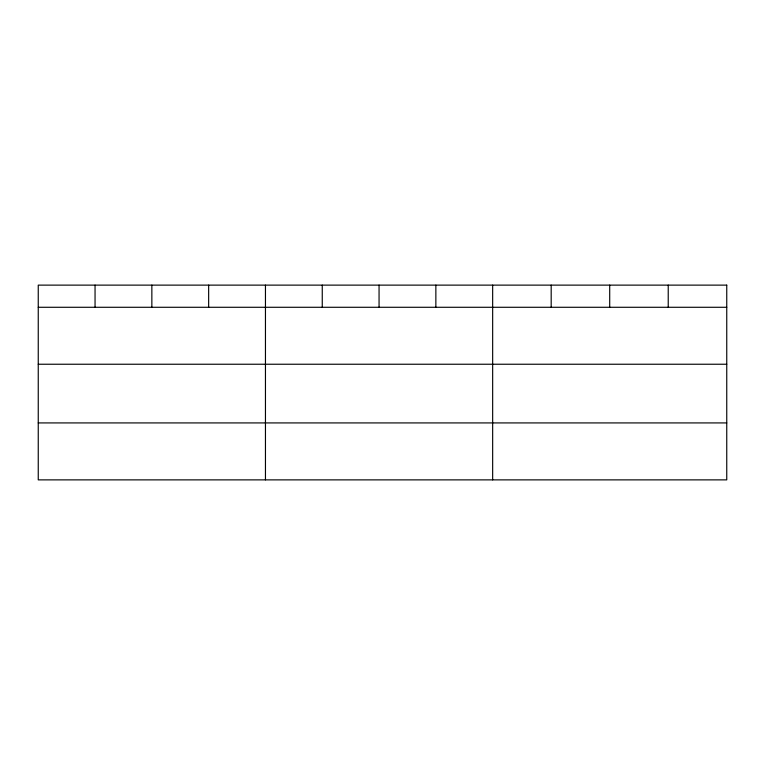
<?xml version="1.0" encoding="UTF-8"?>
<svg xmlns="http://www.w3.org/2000/svg" width="765" height="765" viewBox="0 0 765 765"><rect width="100%" height="100%" fill="white"/><g stroke="black" fill="none" stroke-linecap="round" stroke-linejoin="round"><path stroke-width="1.15" d="M38.25 307.281L726.75 307.281M38.25 364.236L726.75 364.236M38.25 422.921L726.75 422.921M668.227 285.125L668.227 307.281M609.705 285.125L609.705 307.281M551.183 285.125L551.183 307.281M492.66 285.125L492.66 479.875M435.859 285.125L435.859 307.281M379.058 285.125L379.058 307.281M322.256 285.125L322.256 307.281M265.455 285.125L265.455 479.875M208.654 285.125L208.654 307.281M151.853 285.125L151.853 307.281M95.051 285.125L95.051 307.281M726.75 285.125L38.25 285.125L38.25 479.875L726.75 479.875L726.75 285.125"/></g></svg>
